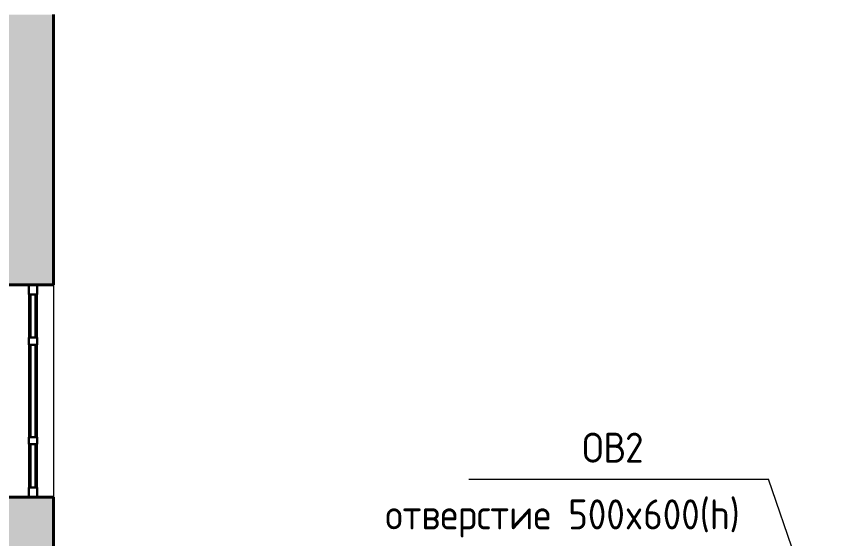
# Model space of a CAD drawing. Header units: millimetres. Extents: x -269164 to 430575, y -569542 to 36130.
# Drawn here: x 181819 to 188698, y -408945 to -404590 of the extents above; entities that cross this region are included whole.
import ezdxf

# ---------------------------------------------------------------- set-up
doc = ezdxf.new("R2010")
doc.units = ezdxf.units.MM
doc.linetypes.add('ADSK_Сверху', pattern=[4.5, 3, -1.5])
for name, color, linetype, lineweight in [('Витраж', 7, 'Continuous', 18), ('Марки', 7, 'Continuous', 20), ('Панели витража', 7, 'Continuous', 18), ('Стены наружные', 7, 'Continuous', 18)]:
    doc.layers.add(name, color=color, linetype=linetype, lineweight=lineweight)
doc.styles.add('ISOCPEUR_1', font='isocpeur.ttf', dxfattribs={"width": 0.9, "height": 250})

# ---------------------------------------------------------------- blocks, each defined once
blk = doc.blocks.new('Прямоугольный импост - 70х20_60мм-1225109-03 План 3-го этажа маркировочный')
at = {"layer": 'Витраж', "color": 253, "linetype": 'ADSK_Сверху', "true_color": 0xaaaaaa}
for p, q in [((39644.1, 2434.5), (39644.1, 2364.5)), ((39724.1, 2434.5), (39644.1, 2434.5)), ((40114.1, 2434.5), (40084.1, 2434.5)), ((39724.1, 2364.5), (39644.1, 2364.5)), ((40114.1, 2364.5), (40084.1, 2364.5))]:
    blk.add_line(p, q, dxfattribs=at)
blk = doc.blocks.new('Прямоугольный импост - 70х20_60мм-1438125-03 План 3-го этажа маркировочный')
at = {"layer": 'Витраж', "color": 253, "linetype": 'ADSK_Сверху', "true_color": 0xaaaaaa}
for p, q in [((-80, 35), (0, 35)), ((0, 35), (0, -35)), ((0, -35), (-80, -35))]:
    blk.add_line(p, q, dxfattribs=at)
blk = doc.blocks.new('Прямоугольный импост - 70х20_60мм-1438126-03 План 3-го этажа маркировочный')
at = {"layer": 'Витраж', "color": 253, "linetype": 'ADSK_Сверху', "true_color": 0xaaaaaa}
for p, q in [((0, 35), (-80, 35)), ((0, -35), (0, 35)), ((-80, -35), (0, -35))]:
    blk.add_line(p, q, dxfattribs=at)
blk = doc.blocks.new('Прямоугольный импост - 70х20_60мм-1464403-03 План 3-го этажа маркировочный')
at = {"layer": 'Витраж', "color": 253, "linetype": 'ADSK_Сверху', "true_color": 0xaaaaaa}
for p, q in [((3738.5, 23323.1), (3738.5, 23293.1)), ((3808.5, 23323.1), (3808.5, 23293.1)), ((3738.5, 22523.1), (3738.5, 22493.1)), ((3808.5, 22523.1), (3808.5, 22493.1))]:
    blk.add_line(p, q, dxfattribs=at)
blk = doc.blocks.new('Прямоугольный импост - 70х20_60мм-1225113-03 План 3-го этажа маркировочный')
at = {"layer": 'Витраж', "color": 253, "linetype": 'ADSK_Сверху', "true_color": 0xaaaaaa}
for p, q in [((41024.1, 2434.5), (40994.1, 2434.5)), ((41464.1, 2434.5), (41384.1, 2434.5)), ((41464.1, 2364.5), (41464.1, 2434.5)), ((41024.1, 2364.5), (40994.1, 2364.5)), ((41464.1, 2364.5), (41384.1, 2364.5))]:
    blk.add_line(p, q, dxfattribs=at)
blk = doc.blocks.new('Прямоугольный импост - 70х60мм-1438123-03 План 3-го этажа маркировочный')
at = {"layer": 'Витраж', "color": 253, "linetype": 'ADSK_Сверху', "true_color": 0xaaaaaa}
for p, q in [((-30, 35), (30, 35)), ((30, -35), (-30, -35))]:
    blk.add_line(p, q, dxfattribs=at)
blk = doc.blocks.new('Прямоугольный импост - 70х60мм-1225009-03 План 3-го этажа маркировочный')
at = {"layer": 'Витраж', "color": 253, "linetype": 'ADSK_Сверху', "true_color": 0xaaaaaa}
for p, q in [((41024.1, 2434.5), (41024.1, 2364.5)), ((41384.1, 2434.5), (41024.1, 2434.5)), ((41384.1, 2364.5), (41384.1, 2434.5)), ((41384.1, 2364.5), (41024.1, 2364.5))]:
    blk.add_line(p, q, dxfattribs=at)
blk = doc.blocks.new('Прямоугольный импост - 70х60мм-1464405-03 План 3-го этажа маркировочный')
at = {"layer": 'Витраж', "color": 253, "linetype": 'ADSK_Сверху', "true_color": 0xaaaaaa}
for p, q in [((3808.5, 23293.1), (3738.5, 23293.1)), ((3738.5, 23293.1), (3738.5, 22523.1)), ((3808.5, 23293.1), (3808.5, 22523.1)), ((3738.5, 22523.1), (3808.5, 22523.1))]:
    blk.add_line(p, q, dxfattribs=at)
blk = doc.blocks.new('Системная панель - _AR_Стекло_40мм_привязка по центру-V36-03 План 3-го этажа маркировочный')
at = {"layer": 'Панели витража', "lineweight": 30}
for p, q in [((180, 20), (-180, 20)), ((-180, 20), (-180, -20)), ((180, -20), (180, 20)), ((-180, -20), (180, -20))]:
    blk.add_line(p, q, dxfattribs=at)
blk = doc.blocks.new('Прямоугольный импост - 70х40_60мм-V7-03 План 3-го этажа маркировочный')
at = {"layer": 'Витраж'}
for p, q in [((41024.1, 2434.5), (41384.1, 2434.5)), ((41024.1, 2364.5), (41384.1, 2364.5))]:
    blk.add_line(p, q, dxfattribs=at)
blk = doc.blocks.new('Прямоугольный импост - 70х20_60мм-V37-03 План 3-го этажа маркировочный')
at = {"layer": 'Витраж', "lineweight": 30}
for p, q in [((-80, 35), (0, 35)), ((-80, -35), (-80, 35)), ((0, 35), (0, -35)), ((0, -35), (-80, -35))]:
    blk.add_line(p, q, dxfattribs=at)
blk = doc.blocks.new('Прямоугольный импост - 70х20_60мм-V38-03 План 3-го этажа маркировочный')
at = {"layer": 'Витраж', "lineweight": 30}
for p, q in [((0, 35), (-80, 35)), ((-80, 35), (-80, -35)), ((0, -35), (0, 35)), ((-80, -35), (0, -35))]:
    blk.add_line(p, q, dxfattribs=at)
blk = doc.blocks.new('Прямоугольный импост - 70х40_60мм-V8-03 План 3-го этажа маркировочный')
at = {"layer": 'Витраж'}
for p, q in [((39724.1, 2434.5), (40084.1, 2434.5)), ((39724.1, 2364.5), (40084.1, 2364.5))]:
    blk.add_line(p, q, dxfattribs=at)
blk = doc.blocks.new('Системная панель - _AR_Стекло_40мм_привязка по центру-2393835-03 План 3-го этажа маркировочный')
at = {"layer": 'Панели витража', "lineweight": 30}
for p, q in [((385, 20), (-385, 20)), ((-385, 20), (-385, -20)), ((385, -20), (385, 20)), ((-385, -20), (385, -20))]:
    blk.add_line(p, q, dxfattribs=at)
blk = doc.blocks.new('Прямоугольный импост - 70х40_60мм-1464404-03 План 3-го этажа маркировочный')
at = {"layer": 'Витраж'}
for p, q in [((3738.5, 22523.1), (3738.5, 23293.1)), ((3808.5, 22523.1), (3808.5, 23293.1))]:
    blk.add_line(p, q, dxfattribs=at)
blk = doc.blocks.new('Прямоугольный импост - 70х60мм-V39-03 План 3-го этажа маркировочный')
at = {"layer": 'Витраж', "lineweight": 30}
for p, q in [((-30, 35), (30, 35)), ((-30, -35), (-30, 35)), ((30, 35), (30, -35)), ((30, -35), (-30, -35))]:
    blk.add_line(p, q, dxfattribs=at)

msp = doc.modelspace()

# ---------------------------------------------------------------- hatches: boundary and pattern name
at = {"layer": 'Стены наружные', "true_color": 0xc0c0c0}
h = msp.add_hatch(color=9, dxfattribs=at)
h.paths.add_polyline_path([(182126.41, -409703.29), (182126.41, -408598.77), (181616.41, -408598.77), (181616.41, -409703.29), (181945.29, -409703.29)])
h.paths.add_polyline_path([(181616.41, -406828.77), (182126.41, -406828.77), (182126.41, -404573.3), (181616.41, -404573.3), (181616.41, -405250.48)])
h.paths.add_polyline_path([(181753.48, -402803.3), (182126.41, -402803.3), (182126.41, -400532.3), (181616.41, -400532.3), (181616.41, -402803.3)])
h.paths.add_polyline_path([(181753.48, -398762.3), (182126.41, -398762.3), (182126.41, -396530.34), (181616.41, -396530.34), (181616.41, -398762.3)])
h.paths.add_polyline_path([(182126.41, -394760.34), (182126.41, -386958.02), (181616.41, -386953.1), (181616.41, -394760.34), (181753.48, -394760.34)])

# ---------------------------------------------------------------- linework, layer by layer
at = {"layer": 'Марки', "color": 30, "true_color": 0xf26722}
for p in [(185590.45, -408450.78), (188697.83, -410215.1)]:
    msp.add_line(p, (188090.45, -408450.78), dxfattribs=at)
at = {"layer": 'Стены наружные', "lineweight": 40}
for p, q in [((182126.41, -406828.77), (182126.41, -404573.3)), ((181616.41, -406828.77), (182126.41, -406828.77)), ((182126.41, -408598.77), (181616.41, -408598.77)), ((182126.41, -409703.29), (182126.41, -408598.77))]:
    msp.add_line(p, q, dxfattribs=at)
at = {"layer": 'Стены наружные'}
msp.add_line((182126.41, -406828.77), (182126.41, -408598.77), dxfattribs=at)

# ---------------------------------------------------------------- block references
at = {"layer": 'Витраж', "color": 253, "linetype": 'ADSK_Сверху', "true_color": 0xaaaaaa}
for name, p, rotation in [('Прямоугольный импост - 70х20_60мм-1438126-03 План 3-го этажа маркировочный', (181956.41, -406828.77), 90.00000000000031), ('Прямоугольный импост - 70х20_60мм-1225113-03 План 3-го этажа маркировочный', (184355.91, -448292.87), 90.00000000000026), ('Прямоугольный импост - 70х60мм-1225009-03 План 3-го этажа маркировочный', (184355.91, -448292.87), 90.00000000000026), ('Прямоугольный импост - 70х20_60мм-1225109-03 План 3-го этажа маркировочный', (184355.91, -448242.87), 90.00000000000026), ('Прямоугольный импост - 70х60мм-1225009-03 План 3-го этажа маркировочный', (184355.91, -449542.87), 90.00000000000026)]:
    msp.add_blockref(name, p, dxfattribs=dict(at, rotation=rotation))
at = {"layer": 'Витраж'}
for name, p, rotation in [('Прямоугольный импост - 70х20_60мм-V38-03 План 3-го этажа маркировочный', (181956.41, -406828.77), 90.00000000000031), ('Прямоугольный импост - 70х40_60мм-V7-03 План 3-го этажа маркировочный', (184355.91, -448292.87), 90.00000000000026), ('Прямоугольный импост - 70х40_60мм-V8-03 План 3-го этажа маркировочный', (184355.91, -448242.87), 90.00000000000026)]:
    msp.add_blockref(name, p, dxfattribs=dict(at, rotation=rotation))
at = {"layer": 'Витраж', "color": 253, "linetype": 'ADSK_Сверху', "true_color": 0xaaaaaa, "extrusion": (0, 0, -1), "rotation": 269.9999999999997}
for name, p in [('Прямоугольный импост - 70х60мм-1438123-03 План 3-го этажа маркировочный', (-181956.41, -407298.77)), ('Прямоугольный импост - 70х60мм-1438123-03 План 3-го этажа маркировочный', (-181956.41, -408128.77)), ('Прямоугольный импост - 70х20_60мм-1438125-03 План 3-го этажа маркировочный', (-181956.41, -408598.77))]:
    msp.add_blockref(name, p, dxfattribs=at)
at = {"layer": 'Витраж', "extrusion": (0, 0, -1), "rotation": 269.9999999999997}
for name, p in [('Прямоугольный импост - 70х60мм-V39-03 План 3-го этажа маркировочный', (-181956.41, -407298.77)), ('Прямоугольный импост - 70х60мм-V39-03 План 3-го этажа маркировочный', (-181956.41, -408128.77)), ('Прямоугольный импост - 70х20_60мм-V37-03 План 3-го этажа маркировочный', (-181956.41, -408598.77))]:
    msp.add_blockref(name, p, dxfattribs=at)
at = {"layer": 'Витраж', "color": 253, "linetype": 'ADSK_Сверху', "true_color": 0xaaaaaa}
for name in ['Прямоугольный импост - 70х20_60мм-1464403-03 План 3-го этажа маркировочный', 'Прямоугольный импост - 70х60мм-1464405-03 План 3-го этажа маркировочный']:
    msp.add_blockref(name, (178182.91, -430621.92), dxfattribs=at)
at = {"layer": 'Витраж'}
msp.add_blockref('Прямоугольный импост - 70х40_60мм-1464404-03 План 3-го этажа маркировочный', (178182.91, -430621.92), dxfattribs=at)
at = {"layer": 'Панели витража', "rotation": 270.0000000000003}
for name, p in [('Системная панель - _AR_Стекло_40мм_привязка по центру-V36-03 План 3-го этажа маркировочный', (181956.41, -407088.77)), ('Системная панель - _AR_Стекло_40мм_привязка по центру-2393835-03 План 3-го этажа маркировочный', (181956.41, -407713.77)), ('Системная панель - _AR_Стекло_40мм_привязка по центру-V36-03 План 3-го этажа маркировочный', (181956.41, -408338.77))]:
    msp.add_blockref(name, p, dxfattribs=at)

# ---------------------------------------------------------------- texts
at = {"layer": 'Марки', "color": 30, "lineweight": 40, "true_color": 0xf26722, "style": 'ISOCPEUR_1', "width": 0.9}
for s, p in [('ОВ', (186536.54, -408311.76)), ('2', (186893.72, -408311.76)), ('отверстие 500x600(h)', (184894.28, -408868.61))]:
    msp.add_text(s, height=250, dxfattribs=at).set_placement(p)

doc.saveas('drawing.dxf')
